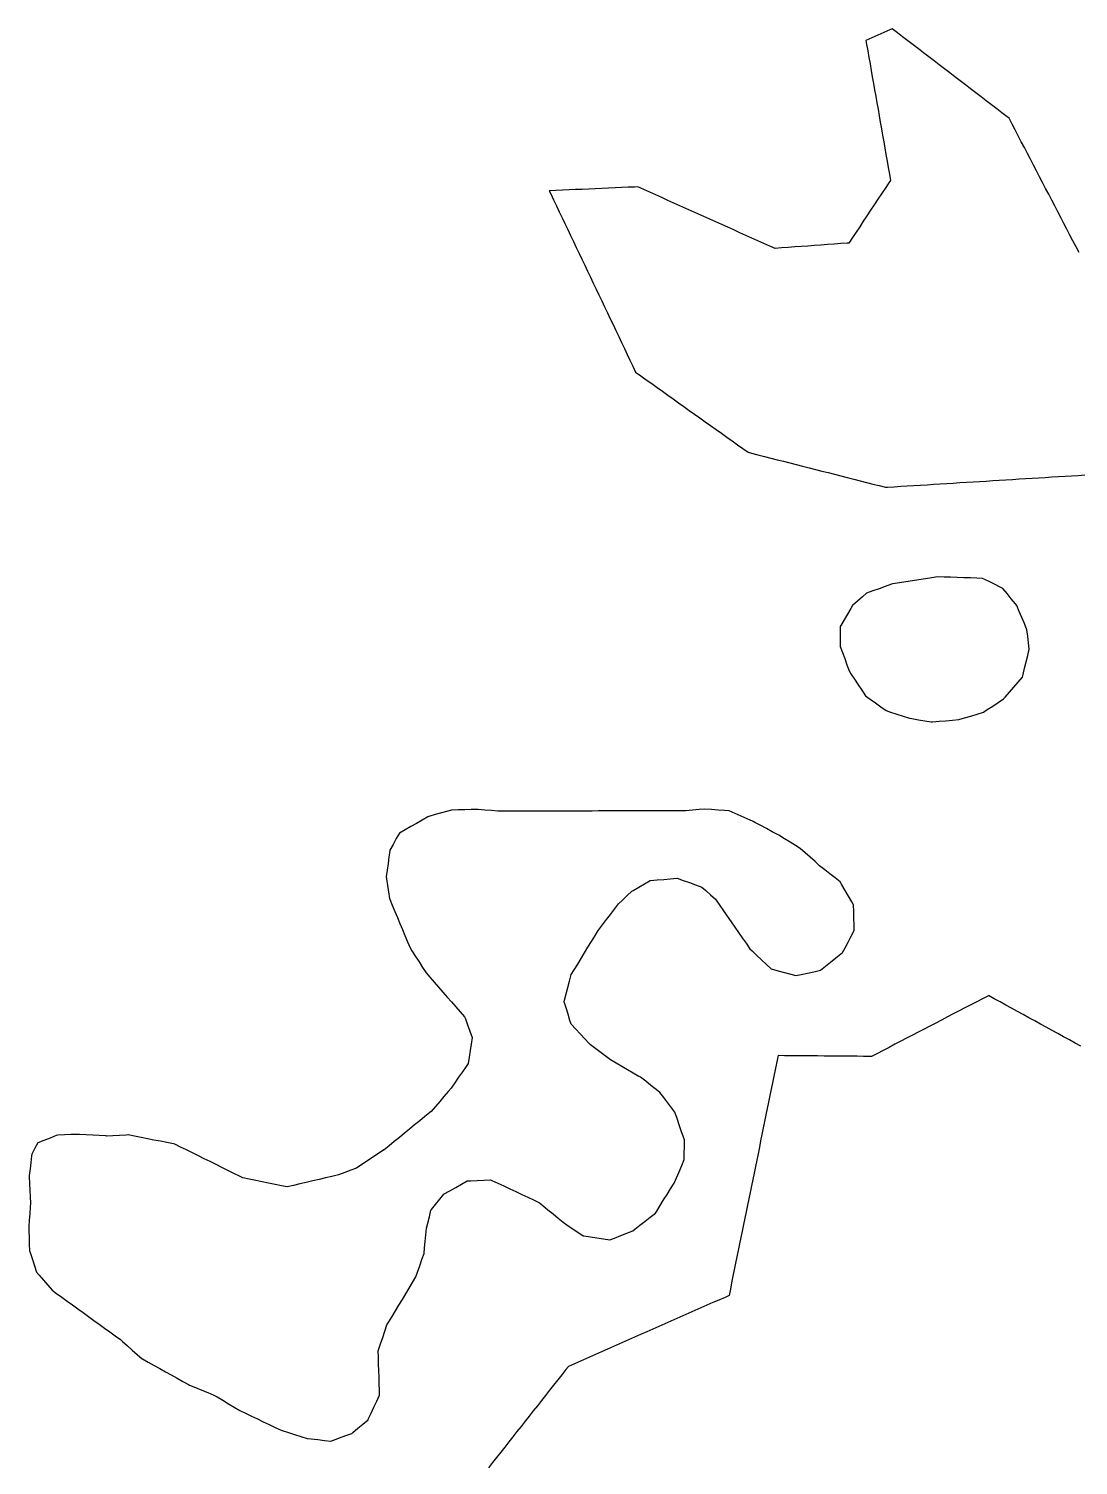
# Model space of a CAD drawing. Header units: millimetres. Extents: x 32 to 3054, y 42 to 5568.
# Drawn here: x 652.2 to 811.7, y 4535.6 to 4753.8 of the extents above; entities that cross this region are included whole.
import ezdxf

# ---------------------------------------------------------------- set-up
doc = ezdxf.new("R2010")
doc.units = ezdxf.units.MM
for name, color, linetype in [('ALL_ISLANDS', 7, 'Continuous'), ('OUTLINE_ISLAND_01', 7, 'Continuous'), ('OUTLINE_ISLAND_03', 7, 'Continuous'), ('OUTLINE_ISLAND_31', 7, 'Continuous')]:
    doc.layers.add(name, color=color, linetype=linetype)

msp = doc.modelspace()

# ---------------------------------------------------------------- linework, layer by layer
at = {"layer": 'ALL_ISLANDS'}
for points in [[(811.7742, 4719.7843), (811.3127, 4720.6714), (810.8512, 4721.5586), (810.3898, 4722.4457), (809.9283, 4723.3329), (809.4668, 4724.2201), (809.0054, 4725.1072), (808.5439, 4725.9944), (808.0824, 4726.8815), (807.621, 4727.7687), (807.1595, 4728.6558), (806.698, 4729.543), (806.2366, 4730.4302), (805.7751, 4731.3173), (805.3136, 4732.2045), (804.8522, 4733.0916), (804.3907, 4733.9788), (803.9292, 4734.8659), (803.4678, 4735.7531), (803.0063, 4736.6403), (802.5448, 4737.5274), (802.0834, 4738.4146), (801.6219, 4739.3017), (801.1604, 4740.1889), (800.8603, 4740.4188), (800.0665, 4741.027), (799.2727, 4741.6351), (798.4789, 4742.2433), (797.6851, 4742.8515), (796.8913, 4743.4596), (796.0975, 4744.0678), (795.3037, 4744.676), (794.5098, 4745.2841), (793.716, 4745.8923), (792.9222, 4746.5004), (792.1284, 4747.1086), (791.3346, 4747.7168), (790.5408, 4748.3249), (789.747, 4748.9331), (788.9532, 4749.5413), (788.1594, 4750.1494), (787.3656, 4750.7576), (786.5717, 4751.3658), (785.7779, 4751.9739), (784.9841, 4752.5821), (784.1903, 4753.1903), (783.3965, 4753.7984), (783.0543, 4753.6436), (782.1431, 4753.2315), (781.232, 4752.8194), (780.3209, 4752.4073), (779.4098, 4751.9951), (779.5119, 4751.4125), (779.6845, 4750.4275), (779.8571, 4749.4426), (780.0297, 4748.4576), (780.2024, 4747.4726), (780.375, 4746.4876), (780.5476, 4745.5026), (780.7203, 4744.5176), (780.8929, 4743.5326), (781.0655, 4742.5476), (781.2381, 4741.5627), (781.4108, 4740.5777), (781.5834, 4739.5927), (781.756, 4738.6077), (781.9286, 4737.6227), (782.1013, 4736.6377), (782.2739, 4735.6527), (782.4465, 4734.6678), (782.6191, 4733.6828), (782.7918, 4732.6978), (782.9644, 4731.7128), (783.137, 4730.7278), (782.9022, 4730.3769), (782.3461, 4729.5458), (781.79, 4728.7147), (781.2339, 4727.8836), (780.6778, 4727.0524), (780.1217, 4726.2213), (779.5656, 4725.3902), (779.0095, 4724.5591), (778.4534, 4723.728), (777.8973, 4722.8969), (777.3412, 4722.0658), (776.7851, 4721.2346), (776.568, 4721.219), (775.5706, 4721.1471), (774.5732, 4721.0753), (773.5758, 4721.0034), (772.5784, 4720.9315), (771.581, 4720.8596), (770.5835, 4720.7878), (769.5861, 4720.7159), (768.5887, 4720.644), (767.5913, 4720.5722), (766.5939, 4720.5003), (765.5965, 4720.4284), (764.8343, 4720.7701), (763.9219, 4721.1792), (763.0094, 4721.5883), (762.0969, 4721.9974), (761.1844, 4722.4065), (760.2719, 4722.8156), (759.3594, 4723.2247), (758.4469, 4723.6339), (757.5345, 4724.043), (756.622, 4724.4521), (755.7095, 4724.8612), (754.797, 4725.2703), (753.8845, 4725.6794), (752.972, 4726.0885), (752.0595, 4726.4976), (751.1471, 4726.9067), (750.2346, 4727.3158), (749.3221, 4727.7249), (748.4096, 4728.134), (747.4971, 4728.5431), (746.5846, 4728.9523), (745.6721, 4729.3614), (744.7596, 4729.7705), (744.2988, 4729.75), (743.2998, 4729.7055), (742.3008, 4729.6611), (741.3017, 4729.6167), (740.3027, 4729.5723), (739.3037, 4729.5278), (738.3047, 4729.4834), (737.3057, 4729.439), (736.3067, 4729.3945), (735.3077, 4729.3501), (734.3087, 4729.3057), (733.3096, 4729.2613), (732.3106, 4729.2168), (731.3116, 4729.1724), (731.5345, 4728.7042), (731.9643, 4727.8013), (732.3942, 4726.8984), (732.824, 4725.9955), (733.2539, 4725.0926), (733.6837, 4724.1897), (734.1136, 4723.2868), (734.5434, 4722.3839), (734.9732, 4721.481), (735.4031, 4720.5781), (735.8329, 4719.6752), (736.2628, 4718.7723), (736.6926, 4717.8694), (737.1225, 4716.9665), (737.5523, 4716.0636), (737.9821, 4715.1607), (738.412, 4714.2578), (738.8418, 4713.3549), (739.2717, 4712.452), (739.7015, 4711.5491), (740.1314, 4710.6462), (740.5612, 4709.7432), (740.991, 4708.8403), (741.4209, 4707.9374), (741.8507, 4707.0345), (742.2806, 4706.1316), (742.7104, 4705.2287), (743.1403, 4704.3258), (743.5701, 4703.4229), (744, 4702.52), (744.4298, 4701.6171), (745.2326, 4701.0455), (746.0472, 4700.4655), (746.8618, 4699.8855), (747.6764, 4699.3055), (748.491, 4698.7254), (749.3056, 4698.1454), (750.1202, 4697.5654), (750.9348, 4696.9854), (751.7494, 4696.4054), (752.564, 4695.8254), (753.3786, 4695.2453), (754.1932, 4694.6653), (755.0078, 4694.0853), (755.8224, 4693.5053), (756.637, 4692.9253), (757.4516, 4692.3452), (758.2662, 4691.7652), (759.0808, 4691.1852), (759.8954, 4690.6052), (760.71, 4690.0252), (761.5246, 4689.4452), (762.0416, 4689.3137), (763.0107, 4689.0673), (763.9799, 4688.8209), (764.949, 4688.5745), (765.9182, 4688.328), (766.8874, 4688.0816), (767.8565, 4687.8352), (768.8257, 4687.5888), (769.7949, 4687.3423), (770.764, 4687.0959), (771.7332, 4686.8495), (772.7024, 4686.6031), (773.6715, 4686.3567), (774.6407, 4686.1102), (775.6098, 4685.8638), (776.579, 4685.6174), (777.5482, 4685.371), (778.5173, 4685.1245), (779.4865, 4684.8781), (780.4557, 4684.6317), (781.4248, 4684.3853), (782.394, 4684.1389), (782.6971, 4684.1576), (783.6952, 4684.2194), (784.6933, 4684.2813), (785.6914, 4684.3431), (786.6895, 4684.4049), (787.6876, 4684.4667), (788.6857, 4684.5285), (789.6837, 4684.5903), (790.6818, 4684.6521), (791.6799, 4684.7139), (792.678, 4684.7757), (793.6761, 4684.8376), (794.6742, 4684.8994), (795.6723, 4684.9612), (796.6704, 4685.023), (797.6685, 4685.0848), (798.6665, 4685.1466), (799.6646, 4685.2084), (800.6627, 4685.2702), (801.6608, 4685.332), (802.6589, 4685.3939), (803.657, 4685.4557), (804.6551, 4685.5175), (805.6532, 4685.5793), (806.6512, 4685.6411), (807.6493, 4685.7029), (808.6474, 4685.7647), (809.6455, 4685.8265), (810.6436, 4685.8883), (811.6417, 4685.9502), (812.6398, 4686.012)], [(812.0517, 4599.2067), (811.1751, 4599.688), (810.2986, 4600.1693), (809.422, 4600.6507), (808.5455, 4601.132), (807.669, 4601.6133), (806.7924, 4602.0946), (805.9159, 4602.5759), (805.0393, 4603.0573), (804.1628, 4603.5386), (803.2862, 4604.0199), (802.4097, 4604.5012), (801.5331, 4604.9826), (800.6566, 4605.4639), (799.7801, 4605.9452), (798.9035, 4606.4265), (798.027, 4606.9078), (797.9989, 4606.8933), (797.1117, 4606.4319), (796.2245, 4605.9706), (795.3373, 4605.5093), (794.45, 4605.0479), (793.5628, 4604.5866), (792.6756, 4604.1253), (791.7884, 4603.6639), (790.9011, 4603.2026), (790.0139, 4602.7413), (789.1267, 4602.2799), (788.2395, 4601.8186), (787.3522, 4601.3572), (786.465, 4600.8959), (785.5778, 4600.4346), (784.6906, 4599.9732), (783.8033, 4599.5119), (782.9161, 4599.0506), (782.0289, 4598.5892), (781.1417, 4598.1279), (780.2544, 4597.6666), (780.058, 4597.6683), (779.0581, 4597.6772), (778.0581, 4597.6861), (777.0581, 4597.6949), (776.0582, 4597.7038), (775.0582, 4597.7127), (774.0583, 4597.7216), (773.0583, 4597.7305), (772.0583, 4597.7393), (771.0584, 4597.7482), (770.0584, 4597.7571), (769.0585, 4597.766), (768.0585, 4597.7749), (767.0585, 4597.7837), (766.0586, 4597.7926), (766.0174, 4597.5913), (765.8173, 4596.6115), (765.6171, 4595.6317), (765.417, 4594.652), (765.2168, 4593.6722), (765.0167, 4592.6924), (764.8165, 4591.7127), (764.6164, 4590.7329), (764.4162, 4589.7531), (764.2161, 4588.7734), (764.0159, 4587.7936), (763.8158, 4586.8138), (763.6156, 4585.8341), (763.4155, 4584.8543), (763.2153, 4583.8746), (763.0152, 4582.8948), (762.815, 4581.915), (762.6149, 4580.9353), (762.4147, 4579.9555), (762.2146, 4578.9757), (762.0144, 4577.996), (761.8143, 4577.0162), (761.6141, 4576.0364), (761.414, 4575.0567), (761.2138, 4574.0769), (761.0137, 4573.0971), (760.8135, 4572.1174), (760.6134, 4571.1376), (760.4132, 4570.1578), (760.2131, 4569.1781), (760.0129, 4568.1983), (759.8128, 4567.2185), (759.6126, 4566.2388), (759.4125, 4565.259), (759.2123, 4564.2792), (759.0122, 4563.2995), (758.812, 4562.3197), (758.6119, 4561.34), (758.0008, 4561.0707), (757.0857, 4560.6676), (756.1706, 4560.2644), (755.2555, 4559.8612), (754.3403, 4559.458), (753.4252, 4559.0549), (752.5101, 4558.6517), (751.595, 4558.2485), (750.6798, 4557.8453), (749.7647, 4557.4422), (748.8496, 4557.039), (747.9345, 4556.6358), (747.0194, 4556.2326), (746.1042, 4555.8295), (745.1891, 4555.4263), (744.274, 4555.0231), (743.3589, 4554.6199), (742.4437, 4554.2168), (741.5286, 4553.8136), (740.6135, 4553.4104), (739.6984, 4553.0072), (738.7832, 4552.6041), (737.8681, 4552.2009), (736.953, 4551.7977), (736.0379, 4551.3946), (735.1227, 4550.9914), (734.2076, 4550.5882), (733.8279, 4550.1061), (733.2092, 4549.3205), (732.5905, 4548.5349), (731.9718, 4547.7493), (731.353, 4546.9637), (730.7343, 4546.1781), (730.1156, 4545.3925), (729.4969, 4544.6069), (728.8781, 4543.8213), (728.2594, 4543.0356), (727.6407, 4542.25), (727.022, 4541.4644), (726.4032, 4540.6788), (725.7845, 4539.8932), (725.1658, 4539.1076), (724.5471, 4538.322), (723.9283, 4537.5364), (723.3096, 4536.7508), (722.6909, 4535.9652), (722.0722, 4535.1796)]]:
    msp.add_lwpolyline(points, dxfattribs=at)
for points in [[(775.5102, 4662.9715), (775.5102, 4661.9715), (775.5102, 4660.9715), (775.5102, 4659.9715), (775.8392, 4659.0523), (776.1763, 4658.1108), (776.5133, 4657.1693), (776.8504, 4656.2278), (777.1201, 4655.8176), (777.6693, 4654.9819), (778.2186, 4654.1463), (778.7678, 4653.3106), (779.3171, 4652.475), (780.0476, 4651.9537), (780.8617, 4651.3729), (781.6757, 4650.7921), (782.4897, 4650.2113), (783.156, 4649.9924), (784.1061, 4649.6802), (785.0561, 4649.368), (786.0061, 4649.0559), (786.3797, 4648.9926), (787.3657, 4648.8255), (788.3516, 4648.6584), (789.3375, 4648.4913), (789.5397, 4648.5087), (790.536, 4648.5943), (791.5323, 4648.6799), (792.5287, 4648.7656), (793.525, 4648.8512), (794.3624, 4649.1003), (795.3209, 4649.3854), (796.2794, 4649.6706), (797.2379, 4649.9557), (797.8295, 4650.3517), (798.6605, 4650.908), (799.4915, 4651.4642), (800.3226, 4652.0205), (800.5436, 4652.275), (801.1994, 4653.0299), (801.8552, 4653.7849), (802.511, 4654.5398), (803.1668, 4655.2948), (803.2624, 4655.6821), (803.5021, 4656.6529), (803.7418, 4657.6237), (803.9815, 4658.5946), (804.2213, 4659.5654), (804.1023, 4660.5099), (803.9774, 4661.502), (803.8524, 4662.4942), (803.8482, 4662.5045), (803.4645, 4663.4279), (803.0809, 4664.3514), (802.6972, 4665.2749), (802.3135, 4666.1984), (802.1165, 4666.4389), (801.4827, 4667.2124), (800.849, 4667.9859), (800.2152, 4668.7595), (799.8141, 4668.96), (798.9197, 4669.4072), (798.0252, 4669.8544), (797.1308, 4670.3016), (796.2661, 4670.3298), (795.2666, 4670.3624), (794.2672, 4670.395), (793.2677, 4670.4276), (792.2682, 4670.4602), (791.2688, 4670.4928), (790.2693, 4670.5253), (789.4253, 4670.3942), (788.4372, 4670.2406), (787.449, 4670.0871), (786.4609, 4669.9336), (785.4728, 4669.78), (784.4846, 4669.6265), (783.4965, 4669.4729), (783.2823, 4669.397), (782.3399, 4669.0627), (781.3974, 4668.7284), (780.4549, 4668.3941), (779.5124, 4668.0598), (778.8777, 4667.4907), (778.1332, 4666.8231), (777.3886, 4666.1555), (777.1308, 4665.7184), (776.6226, 4664.8571), (776.1145, 4663.9959), (775.6064, 4663.1346)], [(775.5102, 4624.1705), (774.7253, 4624.7902), (773.9404, 4625.4098), (773.1555, 4626.0295), (772.3707, 4626.6491), (771.6721, 4627.269), (770.9241, 4627.9326), (770.176, 4628.5963), (769.428, 4629.26), (768.7282, 4629.6924), (767.8775, 4630.2181), (767.0268, 4630.7437), (766.1761, 4631.2694), (766.0658, 4631.329), (765.186, 4631.8043), (764.3062, 4632.2796), (763.4263, 4632.7549), (762.5465, 4633.2303), (762.2994, 4633.3404), (761.386, 4633.7475), (760.4727, 4634.1546), (759.5593, 4634.5617), (758.6459, 4634.9688), (757.9418, 4635.0222), (756.9447, 4635.0978), (755.9476, 4635.1734), (754.9504, 4635.249), (754.0547, 4635.168), (753.0588, 4635.0778), (752.0628, 4634.9876), (751.8059, 4634.9871), (750.8059, 4634.9847), (749.8059, 4634.9824), (748.8059, 4634.9801), (747.8059, 4634.9778), (746.8059, 4634.9755), (745.8059, 4634.9732), (744.8059, 4634.9709), (743.8059, 4634.9685), (742.8059, 4634.9662), (741.8059, 4634.9639), (740.8059, 4634.9616), (739.8059, 4634.9593), (738.806, 4634.957), (737.806, 4634.9547), (736.806, 4634.9524), (735.806, 4634.95), (734.806, 4634.9477), (733.806, 4634.9454), (732.806, 4634.9431), (731.806, 4634.9408), (730.806, 4634.9385), (729.806, 4634.9362), (728.806, 4634.9338), (727.806, 4634.9315), (726.806, 4634.9292), (725.806, 4634.9269), (724.806, 4634.9246), (723.806, 4634.9223), (723.5089, 4634.9458), (722.512, 4635.0246), (721.5151, 4635.1034), (720.5182, 4635.1822), (720.4627, 4635.1811), (719.4629, 4635.1601), (718.4631, 4635.1391), (717.4633, 4635.1182), (716.4636, 4635.0972), (715.8991, 4634.9409), (714.9354, 4634.6741), (713.9716, 4634.4073), (713.0079, 4634.1405), (712.8799, 4634.0674), (712.0115, 4633.5715), (711.1431, 4633.0757), (710.2747, 4632.5798), (709.4063, 4632.084), (708.5379, 4631.5881), (708.076, 4630.7627), (707.5877, 4629.89), (707.0994, 4629.0174), (707.0908, 4628.9524), (706.9585, 4627.9612), (706.8263, 4626.9699), (706.694, 4625.9787), (706.5618, 4624.9875), (706.6097, 4624.6454), (706.7485, 4623.6551), (706.8873, 4622.6648), (707.0261, 4621.6744), (707.0756, 4621.5561), (707.4615, 4620.6336), (707.8475, 4619.7111), (708.2334, 4618.7885), (708.6193, 4617.866), (709.0053, 4616.9435), (709.3912, 4616.021), (709.7771, 4615.0984), (710.1631, 4614.1759), (710.4573, 4613.7164), (710.9965, 4612.8743), (711.5357, 4612.0321), (712.0749, 4611.1899), (712.6141, 4610.3478), (713.1807, 4609.7018), (713.84, 4608.9499), (714.4994, 4608.1981), (715.1587, 4607.4463), (715.8181, 4606.6944), (716.4774, 4605.9426), (717.1368, 4605.1908), (717.7962, 4604.439), (718.4555, 4603.6871), (718.5636, 4603.3875), (718.9029, 4602.4468), (719.2422, 4601.5062), (719.5814, 4600.5655), (719.5779, 4600.5419), (719.4274, 4599.5533), (719.2769, 4598.5647), (719.1265, 4597.5761), (718.976, 4596.5874), (718.6765, 4596.1537), (718.1082, 4595.3308), (717.54, 4594.5079), (716.9718, 4593.685), (716.4036, 4592.8622), (715.9659, 4592.3519), (715.3147, 4591.593), (714.6636, 4590.834), (714.0125, 4590.075), (713.3614, 4589.316), (713.1859, 4589.1723), (712.4123, 4588.5386), (711.6386, 4587.905), (710.865, 4587.2714), (710.0914, 4586.6377), (709.3178, 4586.0041), (708.5441, 4585.3704), (707.7705, 4584.7368), (706.9969, 4584.1031), (706.2233, 4583.4695), (706.2041, 4583.4569), (705.3673, 4582.9094), (704.5305, 4582.3619), (703.6937, 4581.8143), (702.857, 4581.2668), (702.0202, 4580.7193), (701.1769, 4580.3929), (700.2443, 4580.032), (699.3118, 4579.6711), (699.2767, 4579.6629), (698.303, 4579.4352), (697.3293, 4579.2075), (696.3555, 4578.9798), (695.3818, 4578.7521), (694.4081, 4578.5245), (693.4343, 4578.2968), (692.4606, 4578.0691), (691.4869, 4577.8414), (690.637, 4578.0167), (689.6577, 4578.2187), (688.6783, 4578.4207), (687.6989, 4578.6227), (686.7195, 4578.8247), (685.7401, 4579.0268), (684.7607, 4579.2288), (684.2832, 4579.4654), (683.3871, 4579.9093), (682.4911, 4580.3533), (681.595, 4580.7972), (680.6989, 4581.2412), (679.8029, 4581.6851), (678.9068, 4582.1291), (678.0108, 4582.573), (677.1147, 4583.0169), (676.2187, 4583.4609), (675.3226, 4583.9048), (674.4266, 4584.3488), (674.2176, 4584.3898), (673.2364, 4584.5827), (672.2552, 4584.7755), (671.2739, 4584.9683), (670.2927, 4585.1611), (669.3115, 4585.354), (668.3302, 4585.5468), (667.349, 4585.7396), (667.0447, 4585.7251), (666.0459, 4585.6772), (665.047, 4585.6294), (664.0482, 4585.5815), (663.9582, 4585.5871), (662.9601, 4585.6482), (661.962, 4585.7093), (660.9638, 4585.7704), (659.9657, 4585.8315), (659.6568, 4585.8219), (658.6573, 4585.7909), (657.6577, 4585.7599), (656.6582, 4585.7289), (656.4176, 4585.6356), (655.4852, 4585.2742), (654.5528, 4584.9128), (653.6203, 4584.5514), (653.1871, 4583.7163), (652.7266, 4582.8287), (652.6931, 4582.5631), (652.5681, 4581.5709), (652.4431, 4580.5787), (652.3181, 4579.5866), (652.3298, 4579.3603), (652.3814, 4578.3616), (652.4329, 4577.3629), (652.4845, 4576.3643), (652.5361, 4575.3656), (652.4891, 4574.7776), (652.4094, 4573.7807), (652.3297, 4572.7839), (652.25, 4571.7871), (652.2712, 4571.1472), (652.3041, 4570.1477), (652.3371, 4569.1483), (652.3701, 4568.1488), (652.501, 4567.7538), (652.8155, 4566.8045), (653.13, 4565.8553), (653.4445, 4564.906), (653.8458, 4564.438), (654.4966, 4563.6788), (655.1475, 4562.9196), (655.7984, 4562.1604), (656.4612, 4561.6807), (657.2714, 4561.0945), (658.0815, 4560.5082), (658.8916, 4559.922), (659.7018, 4559.3357), (660.5119, 4558.7495), (661.322, 4558.1632), (662.1322, 4557.577), (662.9423, 4556.9907), (663.7524, 4556.4045), (664.5626, 4555.8183), (665.3727, 4555.232), (666.1828, 4554.6458), (666.4848, 4554.3792), (667.2344, 4553.7173), (667.9841, 4553.0555), (668.7337, 4552.3937), (669.4834, 4551.7318), (669.5288, 4551.7065), (670.4026, 4551.2201), (671.2763, 4550.7337), (672.1501, 4550.2473), (673.0238, 4549.761), (673.8975, 4549.2746), (674.7713, 4548.7882), (675.645, 4548.3018), (676.5188, 4547.8154), (676.671, 4547.7528), (677.5959, 4547.3726), (678.5208, 4546.9924), (679.4457, 4546.6122), (680.3706, 4546.232), (680.8528, 4545.9439), (681.7112, 4545.4309), (682.5696, 4544.9179), (683.428, 4544.4049), (684.2864, 4543.892), (685.1713, 4543.4703), (686.0741, 4543.0402), (686.9769, 4542.61), (687.8796, 4542.1799), (688.7824, 4541.7497), (689.6851, 4541.3196), (690.5879, 4540.8894), (690.7278, 4540.8447), (691.6802, 4540.5399), (692.6327, 4540.2352), (693.5851, 4539.9305), (694.5376, 4539.6257), (695.1689, 4539.5587), (696.1633, 4539.4532), (697.1577, 4539.3476), (698.1521, 4539.2421), (698.5279, 4539.3796), (699.4669, 4539.7234), (700.406, 4540.0672), (701.345, 4540.411), (701.4883, 4540.532), (702.2522, 4541.1773), (703.0161, 4541.8226), (703.78, 4542.4679), (703.8271, 4542.5678), (704.2537, 4543.4723), (704.6803, 4544.3767), (705.107, 4545.2811), (705.5336, 4546.1856), (705.5101, 4546.9466), (705.4794, 4547.9461), (705.4486, 4548.9456), (705.4178, 4549.9452), (705.387, 4550.9447), (705.3563, 4551.9442), (705.3255, 4552.9437), (705.3742, 4553.0872), (705.6957, 4554.0341), (706.0172, 4554.981), (706.3387, 4555.9279), (706.6602, 4556.8748), (706.934, 4557.3293), (707.4501, 4558.1859), (707.9662, 4559.0424), (708.4822, 4559.899), (708.9983, 4560.7555), (709.5144, 4561.6121), (710.0304, 4562.4686), (710.5465, 4563.3252), (711.0626, 4564.1817), (711.317, 4564.9145), (711.645, 4565.8592), (711.973, 4566.8039), (712.301, 4567.7486), (712.3818, 4568.583), (712.4783, 4569.5783), (712.5747, 4570.5737), (712.6711, 4571.569), (712.8598, 4572.3501), (713.0946, 4573.3221), (713.3294, 4574.2942), (713.421, 4574.4083), (714.0468, 4575.1884), (714.6725, 4575.9684), (715.2982, 4576.7485), (715.3572, 4576.782), (716.2268, 4577.2758), (717.0964, 4577.7695), (717.966, 4578.2633), (718.8356, 4578.7571), (719.3689, 4578.7858), (720.3675, 4578.8396), (721.366, 4578.8934), (722.3646, 4578.9473), (722.5995, 4578.8371), (723.5048, 4578.4125), (724.4102, 4577.9878), (725.3156, 4577.5632), (726.221, 4577.1386), (727.1263, 4576.714), (728.0317, 4576.2894), (728.9371, 4575.8647), (729.8424, 4575.4401), (730.3442, 4575.026), (731.1155, 4574.3895), (731.8868, 4573.7531), (732.6581, 4573.1166), (733.4294, 4572.4801), (733.9819, 4572.1059), (734.8099, 4571.5451), (735.6378, 4570.9843), (736.4658, 4570.4235), (736.5615, 4570.4083), (737.5493, 4570.2525), (738.537, 4570.0966), (739.5248, 4569.9407), (740.5126, 4569.7848), (741.2262, 4570.0715), (742.1541, 4570.4443), (743.082, 4570.8171), (744.01, 4571.1899), (744.2933, 4571.4116), (745.0808, 4572.0279), (745.8683, 4572.6443), (746.6557, 4573.2606), (747.4432, 4573.8769), (747.6228, 4574.165), (748.1519, 4575.0136), (748.6809, 4575.8622), (749.2099, 4576.7108), (749.739, 4577.5594), (750.268, 4578.408), (750.6299, 4579.2443), (751.0269, 4580.1621), (751.424, 4581.0799), (751.8211, 4581.9977), (751.8226, 4582.9838), (751.8242, 4583.9838), (751.8258, 4584.9838), (751.6815, 4585.4055), (751.3579, 4586.3517), (751.0343, 4587.2979), (750.7107, 4588.2441), (750.3871, 4589.1903), (749.9211, 4589.8121), (749.3215, 4590.6123), (748.7218, 4591.4126), (748.1221, 4592.2128), (747.5413, 4592.6637), (746.7514, 4593.277), (745.9615, 4593.8902), (745.1716, 4594.5035), (744.9288, 4594.6457), (744.066, 4595.1512), (743.2031, 4595.6566), (742.3403, 4596.1621), (741.4774, 4596.6675), (740.6146, 4597.173), (740.0062, 4597.6234), (739.2025, 4598.2184), (738.3988, 4598.8134), (737.5951, 4599.4084), (737.3781, 4599.6383), (736.6918, 4600.3656), (736.0054, 4601.0929), (735.3191, 4601.8202), (734.6328, 4602.5475), (734.4559, 4603.1203), (734.1609, 4604.0758), (733.8659, 4605.0313), (733.5709, 4605.9868), (733.6353, 4606.23), (733.8912, 4607.1967), (734.1471, 4608.1634), (734.403, 4609.1301), (734.6589, 4610.0968), (735.107, 4610.8344), (735.6262, 4611.6891), (736.1453, 4612.5437), (736.6645, 4613.3984), (737.1837, 4614.2531), (737.7029, 4615.1077), (738.2221, 4615.9624), (738.7413, 4616.817), (738.778, 4616.8652), (739.3846, 4617.6603), (739.9911, 4618.4553), (740.5976, 4619.2504), (741.2041, 4620.0455), (741.8106, 4620.8405), (742.4095, 4621.4086), (743.1351, 4622.0968), (743.8606, 4622.7849), (744.0403, 4622.8876), (744.9084, 4623.384), (745.7765, 4623.8803), (746.6447, 4624.3767), (746.7058, 4624.3823), (747.7015, 4624.4749), (748.6972, 4624.5674), (749.6929, 4624.6599), (750.6886, 4624.7524), (750.7129, 4624.7438), (751.655, 4624.4084), (752.5971, 4624.073), (753.5391, 4623.7376), (754.4812, 4623.4022), (755.0688, 4622.8789), (755.8155, 4622.2138), (756.5623, 4621.5487), (756.6442, 4621.4304), (757.2134, 4620.6082), (757.7825, 4619.786), (758.3517, 4618.9638), (758.9209, 4618.1416), (759.4901, 4617.3194), (760.0593, 4616.4972), (760.6284, 4615.6749), (761.1976, 4614.8527), (761.7668, 4614.0305), (762.1038, 4613.7138), (762.8325, 4613.0289), (763.5611, 4612.344), (764.2898, 4611.6591), (765.0184, 4610.9742), (765.8799, 4610.7379), (766.8443, 4610.4734), (767.8087, 4610.2088), (768.7731, 4609.9443), (769.5613, 4610.1163), (770.5383, 4610.3295), (771.5153, 4610.5426), (772.4923, 4610.7558), (772.7401, 4610.9551), (773.5193, 4611.5819), (774.2985, 4612.2086), (775.0777, 4612.8354), (775.8569, 4613.4621), (776.2291, 4614.1684), (776.6953, 4615.0531), (777.1615, 4615.9378), (777.6277, 4616.8224), (777.6074, 4617.6803), (777.5839, 4618.6801), (777.5604, 4619.6798), (777.5368, 4620.6795), (777.2696, 4621.1398), (776.7675, 4622.0046), (776.2655, 4622.8695), (775.7634, 4623.7343)]]:
    msp.add_lwpolyline(points, close=True, dxfattribs=at)
at = {"layer": 'OUTLINE_ISLAND_01'}
for points in [[(811.7742, 4719.7843), (811.3127, 4720.6714), (810.8512, 4721.5586), (810.3898, 4722.4457), (809.9283, 4723.3329), (809.4668, 4724.2201), (809.0054, 4725.1072), (808.5439, 4725.9944), (808.0824, 4726.8815), (807.621, 4727.7687), (807.1595, 4728.6558), (806.698, 4729.543), (806.2366, 4730.4302), (805.7751, 4731.3173), (805.3136, 4732.2045), (804.8522, 4733.0916), (804.3907, 4733.9788), (803.9292, 4734.8659), (803.4678, 4735.7531), (803.0063, 4736.6403), (802.5448, 4737.5274), (802.0834, 4738.4146), (801.6219, 4739.3017), (801.1604, 4740.1889), (800.8603, 4740.4188), (800.0665, 4741.027), (799.2727, 4741.6351), (798.4789, 4742.2433), (797.6851, 4742.8515), (796.8913, 4743.4596), (796.0975, 4744.0678), (795.3037, 4744.676), (794.5098, 4745.2841), (793.716, 4745.8923), (792.9222, 4746.5004), (792.1284, 4747.1086), (791.3346, 4747.7168), (790.5408, 4748.3249), (789.747, 4748.9331), (788.9532, 4749.5413), (788.1594, 4750.1494), (787.3656, 4750.7576), (786.5717, 4751.3658), (785.7779, 4751.9739), (784.9841, 4752.5821), (784.1903, 4753.1903), (783.3965, 4753.7984), (783.0543, 4753.6436), (782.1431, 4753.2315), (781.232, 4752.8194), (780.3209, 4752.4073), (779.4098, 4751.9951), (779.5119, 4751.4125), (779.6845, 4750.4275), (779.8571, 4749.4426), (780.0297, 4748.4576), (780.2024, 4747.4726), (780.375, 4746.4876), (780.5476, 4745.5026), (780.7203, 4744.5176), (780.8929, 4743.5326), (781.0655, 4742.5476), (781.2381, 4741.5627), (781.4108, 4740.5777), (781.5834, 4739.5927), (781.756, 4738.6077), (781.9286, 4737.6227), (782.1013, 4736.6377), (782.2739, 4735.6527), (782.4465, 4734.6678), (782.6191, 4733.6828), (782.7918, 4732.6978), (782.9644, 4731.7128), (783.137, 4730.7278), (782.9022, 4730.3769), (782.3461, 4729.5458), (781.79, 4728.7147), (781.2339, 4727.8836), (780.6778, 4727.0524), (780.1217, 4726.2213), (779.5656, 4725.3902), (779.0095, 4724.5591), (778.4534, 4723.728), (777.8973, 4722.8969), (777.3412, 4722.0658), (776.7851, 4721.2346), (776.568, 4721.219), (775.5706, 4721.1471), (774.5732, 4721.0753), (773.5758, 4721.0034), (772.5784, 4720.9315), (771.581, 4720.8596), (770.5835, 4720.7878), (769.5861, 4720.7159), (768.5887, 4720.644), (767.5913, 4720.5722), (766.5939, 4720.5003), (765.5965, 4720.4284), (764.8343, 4720.7701), (763.9219, 4721.1792), (763.0094, 4721.5883), (762.0969, 4721.9974), (761.1844, 4722.4065), (760.2719, 4722.8156), (759.3594, 4723.2247), (758.4469, 4723.6339), (757.5345, 4724.043), (756.622, 4724.4521), (755.7095, 4724.8612), (754.797, 4725.2703), (753.8845, 4725.6794), (752.972, 4726.0885), (752.0595, 4726.4976), (751.1471, 4726.9067), (750.2346, 4727.3158), (749.3221, 4727.7249), (748.4096, 4728.134), (747.4971, 4728.5431), (746.5846, 4728.9523), (745.6721, 4729.3614), (744.7596, 4729.7705), (744.2988, 4729.75), (743.2998, 4729.7055), (742.3008, 4729.6611), (741.3017, 4729.6167), (740.3027, 4729.5723), (739.3037, 4729.5278), (738.3047, 4729.4834), (737.3057, 4729.439), (736.3067, 4729.3945), (735.3077, 4729.3501), (734.3087, 4729.3057), (733.3096, 4729.2613), (732.3106, 4729.2168), (731.3116, 4729.1724), (731.5345, 4728.7042), (731.9643, 4727.8013), (732.3942, 4726.8984), (732.824, 4725.9955), (733.2539, 4725.0926), (733.6837, 4724.1897), (734.1136, 4723.2868), (734.5434, 4722.3839), (734.9732, 4721.481), (735.4031, 4720.5781), (735.8329, 4719.6752), (736.2628, 4718.7723), (736.6926, 4717.8694), (737.1225, 4716.9665), (737.5523, 4716.0636), (737.9821, 4715.1607), (738.412, 4714.2578), (738.8418, 4713.3549), (739.2717, 4712.452), (739.7015, 4711.5491), (740.1314, 4710.6462), (740.5612, 4709.7432), (740.991, 4708.8403), (741.4209, 4707.9374), (741.8507, 4707.0345), (742.2806, 4706.1316), (742.7104, 4705.2287), (743.1403, 4704.3258), (743.5701, 4703.4229), (744, 4702.52), (744.4298, 4701.6171), (745.2326, 4701.0455), (746.0472, 4700.4655), (746.8618, 4699.8855), (747.6764, 4699.3055), (748.491, 4698.7254), (749.3056, 4698.1454), (750.1202, 4697.5654), (750.9348, 4696.9854), (751.7494, 4696.4054), (752.564, 4695.8254), (753.3786, 4695.2453), (754.1932, 4694.6653), (755.0078, 4694.0853), (755.8224, 4693.5053), (756.637, 4692.9253), (757.4516, 4692.3452), (758.2662, 4691.7652), (759.0808, 4691.1852), (759.8954, 4690.6052), (760.71, 4690.0252), (761.5246, 4689.4452), (762.0416, 4689.3137), (763.0107, 4689.0673), (763.9799, 4688.8209), (764.949, 4688.5745), (765.9182, 4688.328), (766.8874, 4688.0816), (767.8565, 4687.8352), (768.8257, 4687.5888), (769.7949, 4687.3423), (770.764, 4687.0959), (771.7332, 4686.8495), (772.7024, 4686.6031), (773.6715, 4686.3567), (774.6407, 4686.1102), (775.6098, 4685.8638), (776.579, 4685.6174), (777.5482, 4685.371), (778.5173, 4685.1245), (779.4865, 4684.8781), (780.4557, 4684.6317), (781.4248, 4684.3853), (782.394, 4684.1389), (782.6971, 4684.1576), (783.6952, 4684.2194), (784.6933, 4684.2813), (785.6914, 4684.3431), (786.6895, 4684.4049), (787.6876, 4684.4667), (788.6857, 4684.5285), (789.6837, 4684.5903), (790.6818, 4684.6521), (791.6799, 4684.7139), (792.678, 4684.7757), (793.6761, 4684.8376), (794.6742, 4684.8994), (795.6723, 4684.9612), (796.6704, 4685.023), (797.6685, 4685.0848), (798.6665, 4685.1466), (799.6646, 4685.2084), (800.6627, 4685.2702), (801.6608, 4685.332), (802.6589, 4685.3939), (803.657, 4685.4557), (804.6551, 4685.5175), (805.6532, 4685.5793), (806.6512, 4685.6411), (807.6493, 4685.7029), (808.6474, 4685.7647), (809.6455, 4685.8265), (810.6436, 4685.8883), (811.6417, 4685.9502), (812.6398, 4686.012)], [(812.0517, 4599.2067), (811.1751, 4599.688), (810.2986, 4600.1693), (809.422, 4600.6507), (808.5455, 4601.132), (807.669, 4601.6133), (806.7924, 4602.0946), (805.9159, 4602.5759), (805.0393, 4603.0573), (804.1628, 4603.5386), (803.2862, 4604.0199), (802.4097, 4604.5012), (801.5331, 4604.9826), (800.6566, 4605.4639), (799.7801, 4605.9452), (798.9035, 4606.4265), (798.027, 4606.9078), (797.9989, 4606.8933), (797.1117, 4606.4319), (796.2245, 4605.9706), (795.3373, 4605.5093), (794.45, 4605.0479), (793.5628, 4604.5866), (792.6756, 4604.1253), (791.7884, 4603.6639), (790.9011, 4603.2026), (790.0139, 4602.7413), (789.1267, 4602.2799), (788.2395, 4601.8186), (787.3522, 4601.3572), (786.465, 4600.8959), (785.5778, 4600.4346), (784.6906, 4599.9732), (783.8033, 4599.5119), (782.9161, 4599.0506), (782.0289, 4598.5892), (781.1417, 4598.1279), (780.2544, 4597.6666), (780.058, 4597.6683), (779.0581, 4597.6772), (778.0581, 4597.6861), (777.0581, 4597.6949), (776.0582, 4597.7038), (775.0582, 4597.7127), (774.0583, 4597.7216), (773.0583, 4597.7305), (772.0583, 4597.7393), (771.0584, 4597.7482), (770.0584, 4597.7571), (769.0585, 4597.766), (768.0585, 4597.7749), (767.0585, 4597.7837), (766.0586, 4597.7926), (766.0174, 4597.5913), (765.8173, 4596.6115), (765.6171, 4595.6317), (765.417, 4594.652), (765.2168, 4593.6722), (765.0167, 4592.6924), (764.8165, 4591.7127), (764.6164, 4590.7329), (764.4162, 4589.7531), (764.2161, 4588.7734), (764.0159, 4587.7936), (763.8158, 4586.8138), (763.6156, 4585.8341), (763.4155, 4584.8543), (763.2153, 4583.8746), (763.0152, 4582.8948), (762.815, 4581.915), (762.6149, 4580.9353), (762.4147, 4579.9555), (762.2146, 4578.9757), (762.0144, 4577.996), (761.8143, 4577.0162), (761.6141, 4576.0364), (761.414, 4575.0567), (761.2138, 4574.0769), (761.0137, 4573.0971), (760.8135, 4572.1174), (760.6134, 4571.1376), (760.4132, 4570.1578), (760.2131, 4569.1781), (760.0129, 4568.1983), (759.8128, 4567.2185), (759.6126, 4566.2388), (759.4125, 4565.259), (759.2123, 4564.2792), (759.0122, 4563.2995), (758.812, 4562.3197), (758.6119, 4561.34), (758.0008, 4561.0707), (757.0857, 4560.6676), (756.1706, 4560.2644), (755.2555, 4559.8612), (754.3403, 4559.458), (753.4252, 4559.0549), (752.5101, 4558.6517), (751.595, 4558.2485), (750.6798, 4557.8453), (749.7647, 4557.4422), (748.8496, 4557.039), (747.9345, 4556.6358), (747.0194, 4556.2326), (746.1042, 4555.8295), (745.1891, 4555.4263), (744.274, 4555.0231), (743.3589, 4554.6199), (742.4437, 4554.2168), (741.5286, 4553.8136), (740.6135, 4553.4104), (739.6984, 4553.0072), (738.7832, 4552.6041), (737.8681, 4552.2009), (736.953, 4551.7977), (736.0379, 4551.3946), (735.1227, 4550.9914), (734.2076, 4550.5882), (733.8279, 4550.1061), (733.2092, 4549.3205), (732.5905, 4548.5349), (731.9718, 4547.7493), (731.353, 4546.9637), (730.7343, 4546.1781), (730.1156, 4545.3925), (729.4969, 4544.6069), (728.8781, 4543.8213), (728.2594, 4543.0356), (727.6407, 4542.25), (727.022, 4541.4644), (726.4032, 4540.6788), (725.7845, 4539.8932), (725.1658, 4539.1076), (724.5471, 4538.322), (723.9283, 4537.5364), (723.3096, 4536.7508), (722.6909, 4535.9652), (722.0722, 4535.1796)]]:
    msp.add_lwpolyline(points, dxfattribs=at)
at = {"layer": 'OUTLINE_ISLAND_03'}
msp.add_lwpolyline([(775.5102, 4624.1705), (774.7253, 4624.7902), (773.9404, 4625.4098), (773.1555, 4626.0295), (772.3707, 4626.6491), (771.6721, 4627.269), (770.9241, 4627.9326), (770.176, 4628.5963), (769.428, 4629.26), (768.7282, 4629.6924), (767.8775, 4630.2181), (767.0268, 4630.7437), (766.1761, 4631.2694), (766.0658, 4631.329), (765.186, 4631.8043), (764.3062, 4632.2796), (763.4263, 4632.7549), (762.5465, 4633.2303), (762.2994, 4633.3404), (761.386, 4633.7475), (760.4727, 4634.1546), (759.5593, 4634.5617), (758.6459, 4634.9688), (757.9418, 4635.0222), (756.9447, 4635.0978), (755.9476, 4635.1734), (754.9504, 4635.249), (754.0547, 4635.168), (753.0588, 4635.0778), (752.0628, 4634.9876), (751.8059, 4634.9871), (750.8059, 4634.9847), (749.8059, 4634.9824), (748.8059, 4634.9801), (747.8059, 4634.9778), (746.8059, 4634.9755), (745.8059, 4634.9732), (744.8059, 4634.9709), (743.8059, 4634.9685), (742.8059, 4634.9662), (741.8059, 4634.9639), (740.8059, 4634.9616), (739.8059, 4634.9593), (738.806, 4634.957), (737.806, 4634.9547), (736.806, 4634.9524), (735.806, 4634.95), (734.806, 4634.9477), (733.806, 4634.9454), (732.806, 4634.9431), (731.806, 4634.9408), (730.806, 4634.9385), (729.806, 4634.9362), (728.806, 4634.9338), (727.806, 4634.9315), (726.806, 4634.9292), (725.806, 4634.9269), (724.806, 4634.9246), (723.806, 4634.9223), (723.5089, 4634.9458), (722.512, 4635.0246), (721.5151, 4635.1034), (720.5182, 4635.1822), (720.4627, 4635.1811), (719.4629, 4635.1601), (718.4631, 4635.1391), (717.4633, 4635.1182), (716.4636, 4635.0972), (715.8991, 4634.9409), (714.9354, 4634.6741), (713.9716, 4634.4073), (713.0079, 4634.1405), (712.8799, 4634.0674), (712.0115, 4633.5715), (711.1431, 4633.0757), (710.2747, 4632.5798), (709.4063, 4632.084), (708.5379, 4631.5881), (708.076, 4630.7627), (707.5877, 4629.89), (707.0994, 4629.0174), (707.0908, 4628.9524), (706.9585, 4627.9612), (706.8263, 4626.9699), (706.694, 4625.9787), (706.5618, 4624.9875), (706.6097, 4624.6454), (706.7485, 4623.6551), (706.8873, 4622.6648), (707.0261, 4621.6744), (707.0756, 4621.5561), (707.4615, 4620.6336), (707.8475, 4619.7111), (708.2334, 4618.7885), (708.6193, 4617.866), (709.0053, 4616.9435), (709.3912, 4616.021), (709.7771, 4615.0984), (710.1631, 4614.1759), (710.4573, 4613.7164), (710.9965, 4612.8743), (711.5357, 4612.0321), (712.0749, 4611.1899), (712.6141, 4610.3478), (713.1807, 4609.7018), (713.84, 4608.9499), (714.4994, 4608.1981), (715.1587, 4607.4463), (715.8181, 4606.6944), (716.4774, 4605.9426), (717.1368, 4605.1908), (717.7962, 4604.439), (718.4555, 4603.6871), (718.5636, 4603.3875), (718.9029, 4602.4468), (719.2422, 4601.5062), (719.5814, 4600.5655), (719.5779, 4600.5419), (719.4274, 4599.5533), (719.2769, 4598.5647), (719.1265, 4597.5761), (718.976, 4596.5874), (718.6765, 4596.1537), (718.1082, 4595.3308), (717.54, 4594.5079), (716.9718, 4593.685), (716.4036, 4592.8622), (715.9659, 4592.3519), (715.3147, 4591.593), (714.6636, 4590.834), (714.0125, 4590.075), (713.3614, 4589.316), (713.1859, 4589.1723), (712.4123, 4588.5386), (711.6386, 4587.905), (710.865, 4587.2714), (710.0914, 4586.6377), (709.3178, 4586.0041), (708.5441, 4585.3704), (707.7705, 4584.7368), (706.9969, 4584.1031), (706.2233, 4583.4695), (706.2041, 4583.4569), (705.3673, 4582.9094), (704.5305, 4582.3619), (703.6937, 4581.8143), (702.857, 4581.2668), (702.0202, 4580.7193), (701.1769, 4580.3929), (700.2443, 4580.032), (699.3118, 4579.6711), (699.2767, 4579.6629), (698.303, 4579.4352), (697.3293, 4579.2075), (696.3555, 4578.9798), (695.3818, 4578.7521), (694.4081, 4578.5245), (693.4343, 4578.2968), (692.4606, 4578.0691), (691.4869, 4577.8414), (690.637, 4578.0167), (689.6577, 4578.2187), (688.6783, 4578.4207), (687.6989, 4578.6227), (686.7195, 4578.8247), (685.7401, 4579.0268), (684.7607, 4579.2288), (684.2832, 4579.4654), (683.3871, 4579.9093), (682.4911, 4580.3533), (681.595, 4580.7972), (680.6989, 4581.2412), (679.8029, 4581.6851), (678.9068, 4582.1291), (678.0108, 4582.573), (677.1147, 4583.0169), (676.2187, 4583.4609), (675.3226, 4583.9048), (674.4266, 4584.3488), (674.2176, 4584.3898), (673.2364, 4584.5827), (672.2552, 4584.7755), (671.2739, 4584.9683), (670.2927, 4585.1611), (669.3115, 4585.354), (668.3302, 4585.5468), (667.349, 4585.7396), (667.0447, 4585.7251), (666.0459, 4585.6772), (665.047, 4585.6294), (664.0482, 4585.5815), (663.9582, 4585.5871), (662.9601, 4585.6482), (661.962, 4585.7093), (660.9638, 4585.7704), (659.9657, 4585.8315), (659.6568, 4585.8219), (658.6573, 4585.7909), (657.6577, 4585.7599), (656.6582, 4585.7289), (656.4176, 4585.6356), (655.4852, 4585.2742), (654.5528, 4584.9128), (653.6203, 4584.5514), (653.1871, 4583.7163), (652.7266, 4582.8287), (652.6931, 4582.5631), (652.5681, 4581.5709), (652.4431, 4580.5787), (652.3181, 4579.5866), (652.3298, 4579.3603), (652.3814, 4578.3616), (652.4329, 4577.3629), (652.4845, 4576.3643), (652.5361, 4575.3656), (652.4891, 4574.7776), (652.4094, 4573.7807), (652.3297, 4572.7839), (652.25, 4571.7871), (652.2712, 4571.1472), (652.3041, 4570.1477), (652.3371, 4569.1483), (652.3701, 4568.1488), (652.501, 4567.7538), (652.8155, 4566.8045), (653.13, 4565.8553), (653.4445, 4564.906), (653.8458, 4564.438), (654.4966, 4563.6788), (655.1475, 4562.9196), (655.7984, 4562.1604), (656.4612, 4561.6807), (657.2714, 4561.0945), (658.0815, 4560.5082), (658.8916, 4559.922), (659.7018, 4559.3357), (660.5119, 4558.7495), (661.322, 4558.1632), (662.1322, 4557.577), (662.9423, 4556.9907), (663.7524, 4556.4045), (664.5626, 4555.8183), (665.3727, 4555.232), (666.1828, 4554.6458), (666.4848, 4554.3792), (667.2344, 4553.7173), (667.9841, 4553.0555), (668.7337, 4552.3937), (669.4834, 4551.7318), (669.5288, 4551.7065), (670.4026, 4551.2201), (671.2763, 4550.7337), (672.1501, 4550.2473), (673.0238, 4549.761), (673.8975, 4549.2746), (674.7713, 4548.7882), (675.645, 4548.3018), (676.5188, 4547.8154), (676.671, 4547.7528), (677.5959, 4547.3726), (678.5208, 4546.9924), (679.4457, 4546.6122), (680.3706, 4546.232), (680.8528, 4545.9439), (681.7112, 4545.4309), (682.5696, 4544.9179), (683.428, 4544.4049), (684.2864, 4543.892), (685.1713, 4543.4703), (686.0741, 4543.0402), (686.9769, 4542.61), (687.8796, 4542.1799), (688.7824, 4541.7497), (689.6851, 4541.3196), (690.5879, 4540.8894), (690.7278, 4540.8447), (691.6802, 4540.5399), (692.6327, 4540.2352), (693.5851, 4539.9305), (694.5376, 4539.6257), (695.1689, 4539.5587), (696.1633, 4539.4532), (697.1577, 4539.3476), (698.1521, 4539.2421), (698.5279, 4539.3796), (699.4669, 4539.7234), (700.406, 4540.0672), (701.345, 4540.411), (701.4883, 4540.532), (702.2522, 4541.1773), (703.0161, 4541.8226), (703.78, 4542.4679), (703.8271, 4542.5678), (704.2537, 4543.4723), (704.6803, 4544.3767), (705.107, 4545.2811), (705.5336, 4546.1856), (705.5101, 4546.9466), (705.4794, 4547.9461), (705.4486, 4548.9456), (705.4178, 4549.9452), (705.387, 4550.9447), (705.3563, 4551.9442), (705.3255, 4552.9437), (705.3742, 4553.0872), (705.6957, 4554.0341), (706.0172, 4554.981), (706.3387, 4555.9279), (706.6602, 4556.8748), (706.934, 4557.3293), (707.4501, 4558.1859), (707.9662, 4559.0424), (708.4822, 4559.899), (708.9983, 4560.7555), (709.5144, 4561.6121), (710.0304, 4562.4686), (710.5465, 4563.3252), (711.0626, 4564.1817), (711.317, 4564.9145), (711.645, 4565.8592), (711.973, 4566.8039), (712.301, 4567.7486), (712.3818, 4568.583), (712.4783, 4569.5783), (712.5747, 4570.5737), (712.6711, 4571.569), (712.8598, 4572.3501), (713.0946, 4573.3221), (713.3294, 4574.2942), (713.421, 4574.4083), (714.0468, 4575.1884), (714.6725, 4575.9684), (715.2982, 4576.7485), (715.3572, 4576.782), (716.2268, 4577.2758), (717.0964, 4577.7695), (717.966, 4578.2633), (718.8356, 4578.7571), (719.3689, 4578.7858), (720.3675, 4578.8396), (721.366, 4578.8934), (722.3646, 4578.9473), (722.5995, 4578.8371), (723.5048, 4578.4125), (724.4102, 4577.9878), (725.3156, 4577.5632), (726.221, 4577.1386), (727.1263, 4576.714), (728.0317, 4576.2894), (728.9371, 4575.8647), (729.8424, 4575.4401), (730.3442, 4575.026), (731.1155, 4574.3895), (731.8868, 4573.7531), (732.6581, 4573.1166), (733.4294, 4572.4801), (733.9819, 4572.1059), (734.8099, 4571.5451), (735.6378, 4570.9843), (736.4658, 4570.4235), (736.5615, 4570.4083), (737.5493, 4570.2525), (738.537, 4570.0966), (739.5248, 4569.9407), (740.5126, 4569.7848), (741.2262, 4570.0715), (742.1541, 4570.4443), (743.082, 4570.8171), (744.01, 4571.1899), (744.2933, 4571.4116), (745.0808, 4572.0279), (745.8683, 4572.6443), (746.6557, 4573.2606), (747.4432, 4573.8769), (747.6228, 4574.165), (748.1519, 4575.0136), (748.6809, 4575.8622), (749.2099, 4576.7108), (749.739, 4577.5594), (750.268, 4578.408), (750.6299, 4579.2443), (751.0269, 4580.1621), (751.424, 4581.0799), (751.8211, 4581.9977), (751.8226, 4582.9838), (751.8242, 4583.9838), (751.8258, 4584.9838), (751.6815, 4585.4055), (751.3579, 4586.3517), (751.0343, 4587.2979), (750.7107, 4588.2441), (750.3871, 4589.1903), (749.9211, 4589.8121), (749.3215, 4590.6123), (748.7218, 4591.4126), (748.1221, 4592.2128), (747.5413, 4592.6637), (746.7514, 4593.277), (745.9615, 4593.8902), (745.1716, 4594.5035), (744.9288, 4594.6457), (744.066, 4595.1512), (743.2031, 4595.6566), (742.3403, 4596.1621), (741.4774, 4596.6675), (740.6146, 4597.173), (740.0062, 4597.6234), (739.2025, 4598.2184), (738.3988, 4598.8134), (737.5951, 4599.4084), (737.3781, 4599.6383), (736.6918, 4600.3656), (736.0054, 4601.0929), (735.3191, 4601.8202), (734.6328, 4602.5475), (734.4559, 4603.1203), (734.1609, 4604.0758), (733.8659, 4605.0313), (733.5709, 4605.9868), (733.6353, 4606.23), (733.8912, 4607.1967), (734.1471, 4608.1634), (734.403, 4609.1301), (734.6589, 4610.0968), (735.107, 4610.8344), (735.6262, 4611.6891), (736.1453, 4612.5437), (736.6645, 4613.3984), (737.1837, 4614.2531), (737.7029, 4615.1077), (738.2221, 4615.9624), (738.7413, 4616.817), (738.778, 4616.8652), (739.3846, 4617.6603), (739.9911, 4618.4553), (740.5976, 4619.2504), (741.2041, 4620.0455), (741.8106, 4620.8405), (742.4095, 4621.4086), (743.1351, 4622.0968), (743.8606, 4622.7849), (744.0403, 4622.8876), (744.9084, 4623.384), (745.7765, 4623.8803), (746.6447, 4624.3767), (746.7058, 4624.3823), (747.7015, 4624.4749), (748.6972, 4624.5674), (749.6929, 4624.6599), (750.6886, 4624.7524), (750.7129, 4624.7438), (751.655, 4624.4084), (752.5971, 4624.073), (753.5391, 4623.7376), (754.4812, 4623.4022), (755.0688, 4622.8789), (755.8155, 4622.2138), (756.5623, 4621.5487), (756.6442, 4621.4304), (757.2134, 4620.6082), (757.7825, 4619.786), (758.3517, 4618.9638), (758.9209, 4618.1416), (759.4901, 4617.3194), (760.0593, 4616.4972), (760.6284, 4615.6749), (761.1976, 4614.8527), (761.7668, 4614.0305), (762.1038, 4613.7138), (762.8325, 4613.0289), (763.5611, 4612.344), (764.2898, 4611.6591), (765.0184, 4610.9742), (765.8799, 4610.7379), (766.8443, 4610.4734), (767.8087, 4610.2088), (768.7731, 4609.9443), (769.5613, 4610.1163), (770.5383, 4610.3295), (771.5153, 4610.5426), (772.4923, 4610.7558), (772.7401, 4610.9551), (773.5193, 4611.5819), (774.2985, 4612.2086), (775.0777, 4612.8354), (775.8569, 4613.4621), (776.2291, 4614.1684), (776.6953, 4615.0531), (777.1615, 4615.9378), (777.6277, 4616.8224), (777.6074, 4617.6803), (777.5839, 4618.6801), (777.5604, 4619.6798), (777.5368, 4620.6795), (777.2696, 4621.1398), (776.7675, 4622.0046), (776.2655, 4622.8695), (775.7634, 4623.7343)], close=True, dxfattribs=at)
at = {"layer": 'OUTLINE_ISLAND_31'}
msp.add_lwpolyline([(775.5102, 4662.9715), (775.5102, 4661.9715), (775.5102, 4660.9715), (775.5102, 4659.9715), (775.8392, 4659.0523), (776.1763, 4658.1108), (776.5133, 4657.1693), (776.8504, 4656.2278), (777.1201, 4655.8176), (777.6693, 4654.9819), (778.2186, 4654.1463), (778.7678, 4653.3106), (779.3171, 4652.475), (780.0476, 4651.9537), (780.8617, 4651.3729), (781.6757, 4650.7921), (782.4897, 4650.2113), (783.156, 4649.9924), (784.1061, 4649.6802), (785.0561, 4649.368), (786.0061, 4649.0559), (786.3797, 4648.9926), (787.3657, 4648.8255), (788.3516, 4648.6584), (789.3375, 4648.4913), (789.5397, 4648.5087), (790.536, 4648.5943), (791.5323, 4648.6799), (792.5287, 4648.7656), (793.525, 4648.8512), (794.3624, 4649.1003), (795.3209, 4649.3854), (796.2794, 4649.6706), (797.2379, 4649.9557), (797.8295, 4650.3517), (798.6605, 4650.908), (799.4915, 4651.4642), (800.3226, 4652.0205), (800.5436, 4652.275), (801.1994, 4653.0299), (801.8552, 4653.7849), (802.511, 4654.5398), (803.1668, 4655.2948), (803.2624, 4655.6821), (803.5021, 4656.6529), (803.7418, 4657.6237), (803.9815, 4658.5946), (804.2213, 4659.5654), (804.1023, 4660.5099), (803.9774, 4661.502), (803.8524, 4662.4942), (803.8482, 4662.5045), (803.4645, 4663.4279), (803.0809, 4664.3514), (802.6972, 4665.2749), (802.3135, 4666.1984), (802.1165, 4666.4389), (801.4827, 4667.2124), (800.849, 4667.9859), (800.2152, 4668.7595), (799.8141, 4668.96), (798.9197, 4669.4072), (798.0252, 4669.8544), (797.1308, 4670.3016), (796.2661, 4670.3298), (795.2666, 4670.3624), (794.2672, 4670.395), (793.2677, 4670.4276), (792.2682, 4670.4602), (791.2688, 4670.4928), (790.2693, 4670.5253), (789.4253, 4670.3942), (788.4372, 4670.2406), (787.449, 4670.0871), (786.4609, 4669.9336), (785.4728, 4669.78), (784.4846, 4669.6265), (783.4965, 4669.4729), (783.2823, 4669.397), (782.3399, 4669.0627), (781.3974, 4668.7284), (780.4549, 4668.3941), (779.5124, 4668.0598), (778.8777, 4667.4907), (778.1332, 4666.8231), (777.3886, 4666.1555), (777.1308, 4665.7184), (776.6226, 4664.8571), (776.1145, 4663.9959), (775.6064, 4663.1346)], close=True, dxfattribs=at)

doc.saveas('drawing.dxf')
